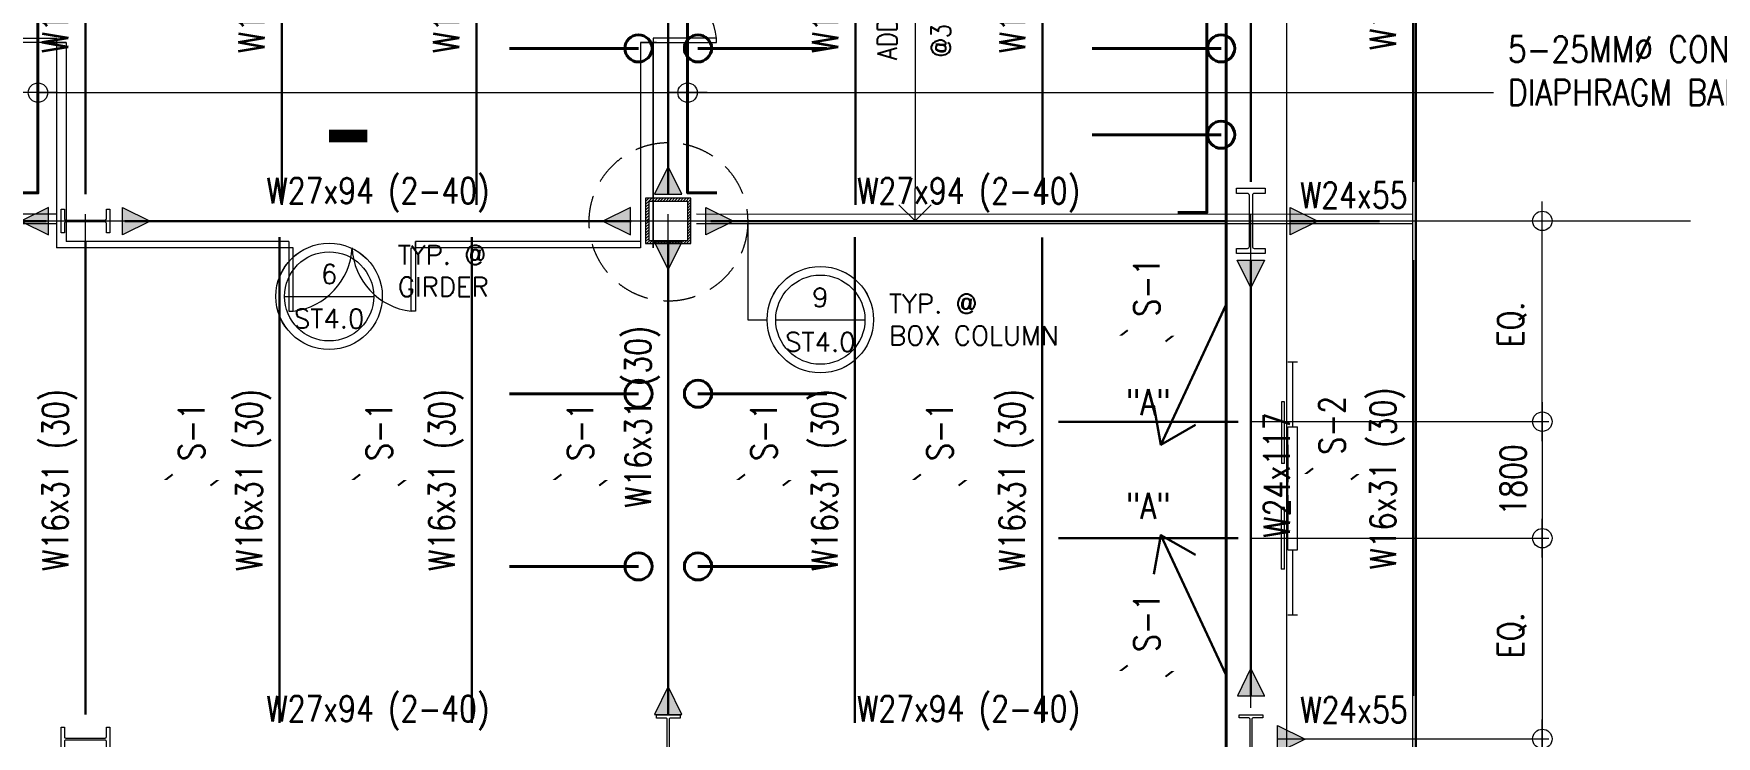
# Model space of a CAD drawing. Header units: millimetres. Extents: x -102066 to 146238, y -50253 to 85631.
# Drawn here: x 53001 to 78990, y 21551 to 32403 of the extents above; entities that cross this region are included whole.
import ezdxf
from ezdxf.enums import TextEntityAlignment as Align

# ---------------------------------------------------------------- set-up
doc = ezdxf.new("R2010")
doc.units = ezdxf.units.MM
doc.header["$MEASUREMENT"] = 0
doc.linetypes.add('CENTER2', pattern=[28.575, 19.05, -3.175, 3.175, -3.175])
doc.linetypes.add('DASHED', pattern=[0.75, 0.5, -0.25])
doc.layers.get('0').update_dxf_attribs({"lineweight": 0})
for name, color, linetype, lineweight in [('A_ARCHITECTURAL BACKGROUND', 251, 'Continuous', 5), ('COLUMN', 4, 'Continuous', 30), ('D', 1, 'Continuous', 9), ('ELAYOUT', 4, 'Continuous', 9), ('GRIDLINES_DIM', 252, 'Continuous', 5), ('HATCH', 8, 'Continuous', 5), ('S-ANNO-DIMS', 252, 'Continuous', 5), ('S-ANNO-MARK', 2, 'Continuous', 9), ('S-ANNO-NPLT', 7, 'Continuous', 9), ('S-Anno-Symb', 143, 'Continuous', 15), ('S-Anno-Text', 52, 'Continuous', 15), ('S-BEAM', 5, 'Continuous', 30), ('S-BEAM-IDEN', 2, 'Continuous', 9), ('S-BRACE', 2, 'Continuous', 9), ('S-BRACING', 1, 'Continuous', 18), ('S-COLS', 2, 'Continuous', 20), ('S-CONN', 1, 'Continuous', 9), ('S_COL', 2, 'Continuous', 20), ('S_DRB', 4, 'Continuous', 40), ('S_GRID LINES', 252, 'Continuous', 5), ('S_SLAB EDGE', 2, 'Continuous', 30), ('SPOT DET.', 1, 'Continuous', 20)]:
    doc.layers.add(name, color=color, linetype=linetype, lineweight=lineweight)
doc.styles.add('1', font='simplex.shx', dxfattribs={"width": 0.85, "height": 300})
doc.styles.add('ARIALNW', font='ARIALN.TTF')
doc.styles.add('ROMANSX', font='ROMANS.shx', dxfattribs={"height": 0.09375})
doc.styles.add('SIMPLEX', font='SIMPLEX.shx', dxfattribs={"width": 0.8, "height": 400})
doc.dimstyles.new('DIM 200', dxfattribs={"dimtxt": 0.36, "dimasz": 0.2, "dimexe": 0.1, "dimexo": 0, "dimgap": 0.08, "dimtad": 1, "dimlfac": 2, "dimrnd": 0.005, "dimzin": 1, "dimdsep": 46, "dimtxsty": 'ARIALNW', "dimcen": 0.09, "dimclrd": 6, "dimclre": 6, "dimclrt": 13, "dimadec": 0, "dimazin": 0, "dimtfac": 1, "dimtofl": 0, "dimtmove": 2, "dimatfit": 3, "dimfxl": 1, "dimtolj": 1, "dimtzin": 0, "dimarcsym": 0})
doc.dimstyles.new('DIM_100', dxfattribs={"dimtxt": 1000, "dimasz": 2, "dimexe": 100, "dimexo": 250, "dimgap": 250, "dimtad": 1, "dimdec": 0, "dimrnd": 1, "dimdsep": 46, "dimtxsty": '1', "dimblk1": 'ESCADIM_ARW', "dimblk2": 'ESCADIM_ARW', "dimsah": 1, "dimcen": 50, "dimclrd": 256, "dimclre": 256, "dimclrt": 52, "dimadec": 0, "dimazin": 0, "dimtfac": 1, "dimtdec": 0, "dimtofl": 0, "dimtmove": 0, "dimatfit": 3, "dimldrblk": 'ESCADIM_ARW', "dimfxl": 1, "dimtolj": 1, "dimtzin": 0, "dimarcsym": 0})
doc.dimstyles.new('ESCA', dxfattribs={"dimtxt": 300, "dimasz": 1, "dimexe": 100, "dimexo": 100, "dimgap": 100, "dimtad": 1, "dimdec": 0, "dimrnd": 1, "dimdsep": 46, "dimtxsty": '1', "dimblk1": 'ESCADIM_ARW', "dimblk2": 'ESCADIM_ARW', "dimsah": 1, "dimcen": 50, "dimclrd": 256, "dimclre": 256, "dimclrt": 52, "dimadec": 0, "dimazin": 0, "dimtfac": 1, "dimtdec": 0, "dimtofl": 0, "dimtmove": 0, "dimatfit": 3, "dimldrblk": 'ESCADIM_ARW', "dimfxl": 1, "dimtolj": 1, "dimtzin": 0, "dimarcsym": 0})

# ---------------------------------------------------------------- blocks, each defined once
blk = doc.blocks.new('10F COLUMN LAYOUT')
at = {"layer": 'HATCH', "ltscale": 0.05}
h = blk.add_hatch(dxfattribs=at)
h.set_pattern_fill('ANSI31', color=256, scale=250, style=0)
h.set_pattern_definition([(45, (68222.652, 27359.49), (-22.097087, 22.097087), [])])
h.paths.add_polyline_path([(34702, 39701), (35302, 39701), (35302, 40301), (34702, 40301)], flags=16)
h.paths.add_polyline_path([(34652, 39651), (35352, 39651), (35352, 40351), (34652, 40351)])
at = {"layer": 'S-COLS', "ltscale": 0.5, "elevation": 0}
for points in [[(34652, 39651), (35352, 39651), (35352, 40351), (34652, 40351)], [(34702, 39701), (35302, 39701), (35302, 40301), (34702, 40301)]]:
    blk.add_lwpolyline(points, close=True, dxfattribs=at)
at = {"layer": 'S_COL', "ltscale": 0.05, "elevation": 0}
for points in [[(44000, 40508), (44221, 40508), (44221, 40426), (44052, 40426, 0.414214), (44023, 40396), (44023, 39607, 0.414214), (44052, 39578), (44221, 39578), (44221, 39496), (43779, 39496), (43779, 39578), (43948, 39578, 0.414214), (43977, 39607), (43977, 40396, 0.414214), (43948, 40426), (43779, 40426), (43779, 40508), (44000, 40508)], [(35000, 32376), (35183, 32376), (35183, 32323), (35033, 32323, 0.414214), (35015, 32305), (35015, 31695, 0.414214), (35033, 31677), (35183, 31677), (35183, 31624), (34817, 31624), (34817, 31677), (34967, 31677, 0.414214), (34985, 31695), (34985, 32305, 0.414214), (34967, 32323), (34817, 32323), (34817, 32376), (35000, 32376)], [(44000, 32374), (44182, 32374), (44182, 32325), (44031, 32325, 0.414214), (44013, 32307), (44013, 31696, 0.414214), (44031, 31679), (44182, 31679), (44182, 31630), (43818, 31630), (43818, 31679), (43969, 31679, 0.414214), (43987, 31696), (43987, 32307, 0.414214), (43969, 32325), (43818, 32325), (43818, 32374), (44000, 32374)], [(25624, 32000), (25624, 32183), (25677, 32183), (25677, 32033, 0.414214), (25695, 32015), (26305, 32015, 0.414214), (26323, 32033), (26323, 32183), (26376, 32183), (26376, 31817), (26323, 31817), (26323, 31967, 0.414214), (26305, 31985), (25695, 31985, 0.414214), (25677, 31967), (25677, 31817), (25624, 31817), (25624, 32000)]]:
    blk.add_lwpolyline(points, format="xyb", dxfattribs=at)
at = {"layer": 'S_COL', "ltscale": 0.05}
blk.add_lwpolyline([(25624, 40000), (25624, 40183), (25677, 40183), (25677, 40033, 0.414214), (25695, 40015), (26305, 40015, 0.414214), (26323, 40033), (26323, 40183), (26376, 40183), (26376, 39817), (26323, 39817), (26323, 39967, 0.414214), (26305, 39985), (25695, 39985, 0.414214), (25677, 39967), (25677, 39817), (25624, 39817), (25624, 40000)], format="xyb", dxfattribs=at)
blk = doc.blocks.new('Bubble')
at = {"layer": 'S-ANNO-NPLT'}
blk.add_circle((0, 0), 0.2608, dxfattribs=at)
at = {"layer": 'S-Anno-Symb', "color": 0}
blk.add_line((-0.2188, 0), (0.2188, 0), dxfattribs=at)
blk.add_circle((0, 0), 0.2187, dxfattribs=at)
at = {"layer": 'S-Anno-Symb', "style": 'ROMANSX'}
for tag, p in [('1', (0, 0.1094)), ('S1', (0, -0.1094))]:
    blk.add_attdef(tag, text='', height=0.0937, dxfattribs=at).set_placement(p, align=Align.MIDDLE_CENTER)
at = {"layer": 'S-Anno-Symb', "style": 'ROMANSX', "width": 1.018385, "flags": 8}
blk.add_attdef('LONG', text='', height=0.0937, dxfattribs=at).set_placement((-0.1796, -0.1249), (0.1796, -0.1249), align=Align.FIT)
blk = doc.blocks.new('10F PLAN')
at = {"layer": 'A_ARCHITECTURAL BACKGROUND', "color": 251, "ltscale": 10}
for p, q in [((36556, 3033, 0), (36556, 48580, 0)), ((38499, 7583, 0), (38499, 48526, 0)), ((16574, 34822, 0), (17551, 34822, 0)), ((17551, 34757, 0), (16574, 34757, 0)), ((17501, 34757, 0), (17701, 34757, 0)), ((17701, 34757, 0), (17501, 34757, 0)), ((17551, 34822, 0), (17551, 34757, 0)), ((26820, 34757, 0), (26570, 34757, 0)), ((26570, 34757, 0), (26820, 34757, 0)), ((27747, 34822, 0), (26770, 34822, 0)), ((26770, 34822, 0), (26770, 34757, 0)), ((26770, 34757, 0), (27747, 34757, 0)), ((27747, 34757, 0), (27747, 34822, 0)), ((21140, 31584, 0), (17551, 31584, 0)), ((21140, 31684, 0), (17701, 31684, 0)), ((21140, 31684, 0), (21140, 31534, 0)), ((21140, 31583, 0), (21140, 30606, 0)), ((21206, 31583, 0), (21140, 31583, 0)), ((21206, 30606, 0), (21206, 31583, 0)), ((23029, 30606, 0), (23029, 31583, 0)), ((23029, 31583, 0), (23095, 31583, 0)), ((26570, 31684, 0), (23095, 31684, 0)), ((23095, 31534, 0), (23095, 31684, 0)), ((23095, 31684, 0), (23095, 31534, 0)), ((26570, 31584, 0), (23095, 31584, 0)), ((23095, 31583, 0), (23095, 30606, 0)), ((21140, 30606, 0), (21206, 30606, 0)), ((23095, 30606, 0), (23029, 30606, 0)), ((36570, 29823, 0), (36721, 29823, 0)), ((36521, 29204, 0), (36471, 29204, 0)), ((36471, 29204, 0), (36471, 28252, 0)), ((36521, 29204, 0), (36471, 29204, 0)), ((36471, 29204, 0), (36471, 28252, 0)), ((36521, 28252, 0), (36521, 29204, 0)), ((36521, 28252, 0), (36521, 29204, 0)), ((36556, 26919, 0), (36556, 28821, 0)), ((36570, 26919, 0), (36570, 28821, 0)), ((36570, 28821, 0), (36721, 28821, 0)), ((36721, 26919, 0), (36721, 28821, 0)), ((36570, 28544, 0), (36570, 27966, 0)), ((36521, 28252, 0), (36471, 28252, 0)), ((36519, 27576, 0), (36469, 27576, 0)), ((36469, 27576, 0), (36469, 26624, 0)), ((36519, 27576, 0), (36469, 27576, 0)), ((36469, 27576, 0), (36469, 26624, 0)), ((36519, 26624, 0), (36519, 27576, 0)), ((36519, 26624, 0), (36519, 27576, 0)), ((36570, 27767, 0), (36570, 27189, 0)), ((36570, 26919, 0), (36721, 26919, 0)), ((36519, 26624, 0), (36469, 26624, 0)), ((36570, 25917, 0), (36721, 25917, 0))]:
    blk.add_line(p, q, dxfattribs=at)
at = {"layer": 'D', "color": 251, "ltscale": 0.5}
for p, q in [((36646, 28821, 0), (36646, 29823, 0)), ((36646, 25917, 0), (36646, 26919, 0))]:
    blk.add_line(p, q, dxfattribs=at)
at = {"layer": 'ELAYOUT', "color": 251, "ltscale": 10}
for p, q in [((17551, 34757, 0), (17551, 31584, 0)), ((17701, 34757, 0), (17701, 31684, 0)), ((26570, 34757, 0), (26570, 31584, 0)), ((26770, 34757, 0), (26770, 31584, 0)), ((26770, 31584, 0), (26770, 34757, 0)), ((26770, 34757, 0), (26770, 31584, 0)), ((26770, 31584, 0), (26770, 34757, 0)), ((26770, 31584, 0), (26770, 34757, 0)), ((26770, 31584, 0), (26770, 34757, 0)), ((26770, 31584, 0), (26770, 34757, 0)), ((26770, 34757, 0), (26770, 31584, 0)), ((26770, 31584, 0), (26770, 34757, 0)), ((26770, 34757, 0), (26770, 31584, 0)), ((26770, 31584, 0), (26770, 34757, 0)), ((26770, 31584, 0), (26770, 34757, 0)), ((26770, 31584, 0), (26770, 34757, 0)), ((26770, 31584, 0), (26770, 34757, 0))]:
    blk.add_line(p, q, dxfattribs=at)
at = {"layer": 'ELAYOUT', "color": 251, "linetype": 'ByBlock', "ltscale": 0.5}
for p, q in [((7864, 32107, 0), (17551, 32110, 0)), ((38499, 32097, 0), (27437, 32106, 0)), ((7864, 31957, 0), (17551, 31959, 0)), ((38499, 31956, 0), (27437, 31956, 0))]:
    blk.add_line(p, q, dxfattribs=at)
at = {"layer": 'HATCH', "color": 251, "linetype": 'ByBlock', "ltscale": 0.5}
for centre, start, end in [((17603, 34699, 0), 92.8572, 173.1929), ((26719, 34699, 0), 6.8071, 87.1428), ((21083, 31635, 0), 276.8071, 357.1428), ((23152, 31635, 0), 182.8572, 263.1929)]:
    blk.add_arc(centre, 1036, start, end, dxfattribs=at)
at = {"layer": 'S_SLAB EDGE', "ltscale": 0.05, "elevation": 0}
blk.add_lwpolyline([(2907, 47166), (2907, 48711), (18519, 48711), (18519, 48578), (36456, 48580), (38549, 48580), (38549, 48580), (38549, 7533), (36707, 7533), (36707, 2883), (35124, 2883), (33170, 1006), (33170, -651), (27688, -651), (27688, -2013), (19412, -2013), (18041, -669), (16662, -2013), (8398, -2013), (8398, -507), (2907, -507), (2907, 814)], dxfattribs=at)
blk = doc.blocks.new('ESCADIM_ARW')
at = {"color": 7}
blk.add_line((-150, 0), (150, 0), dxfattribs=at)
blk.add_circle((0, 0), 75, dxfattribs=at)
blk = doc.blocks.new('*D22')
at = {"layer": 'Defpoints', "color": 0, "transparency": 16777216}
for p in [(43750, 36900, 0), (43750, 35100, 0), (48500, 35100)]:
    blk.add_point(p, dxfattribs=at)
at = {"layer": 'S-ANNO-DIMS', "lineweight": -2, "transparency": 16777216}
for p, q in [((44000, 36900), (48600, 36900)), ((48500, 36898), (48500, 35102)), ((44000, 35100), (48600, 35100))]:
    blk.add_line(p, q, dxfattribs=at)
at = {"layer": 'S-ANNO-DIMS', "lineweight": -2, "transparency": 16777216, "xscale": 2, "yscale": 2, "zscale": 2}
for p, rotation in [((48500, 36900), 90), ((48500, 35100), 270)]:
    blk.add_blockref('ESCADIM_ARW', p, dxfattribs=dict(at, rotation=rotation))
at = {"layer": 'S-ANNO-DIMS', "color": 52, "transparency": 16777216, "insert": (48050, 36000), "char_height": 400, "attachment_point": 5, "rotation": 90, "style": 'SIMPLEX'}
blk.add_mtext('\\A1;1800', dxfattribs=at)
blk = doc.blocks.new('*D23')
at = {"layer": 'Defpoints', "color": 0, "transparency": 16777216}
for p in [(44152, 40000, 0), (48500, 40000), (43750, 36900, 0)]:
    blk.add_point(p, dxfattribs=at)
at = {"layer": 'S-ANNO-DIMS', "lineweight": -2, "transparency": 16777216}
for p, q in [((44402, 40000), (48600, 40000)), ((48500, 36902), (48500, 39998)), ((44000, 36900), (48600, 36900))]:
    blk.add_line(p, q, dxfattribs=at)
at = {"layer": 'S-ANNO-DIMS', "lineweight": -2, "transparency": 16777216, "xscale": 2, "yscale": 2, "zscale": 2}
for p, rotation in [((48500, 40000), 90), ((48500, 36900), 270)]:
    blk.add_blockref('ESCADIM_ARW', p, dxfattribs=dict(at, rotation=rotation))
at = {"layer": 'S-ANNO-DIMS', "color": 52, "transparency": 16777216, "insert": (48031, 38400), "char_height": 400, "attachment_point": 5, "rotation": 90, "style": 'SIMPLEX'}
blk.add_mtext('\\A1;EQ.', dxfattribs=at)
blk = doc.blocks.new('*D55')
at = {"layer": 'Defpoints', "color": 0, "transparency": 16777216}
for p in [(43750, 35100, 0), (44152, 32000, 0), (48500, 32000)]:
    blk.add_point(p, dxfattribs=at)
at = {"layer": 'S-ANNO-DIMS', "lineweight": -2, "transparency": 16777216}
for p, q in [((44000, 35100), (48600, 35100)), ((48500, 35098), (48500, 32002)), ((44402, 32000), (48600, 32000))]:
    blk.add_line(p, q, dxfattribs=at)
at = {"layer": 'S-ANNO-DIMS', "lineweight": -2, "transparency": 16777216, "xscale": 2, "yscale": 2, "zscale": 2}
for p, rotation in [((48500, 35100), 90), ((48500, 32000), 270)]:
    blk.add_blockref('ESCADIM_ARW', p, dxfattribs=dict(at, rotation=rotation))
at = {"layer": 'S-ANNO-DIMS', "color": 52, "transparency": 16777216, "insert": (48031, 33600), "char_height": 400, "attachment_point": 5, "rotation": 90, "style": 'SIMPLEX'}
blk.add_mtext('\\A1;{\\W0.8;EQ.}', dxfattribs=at)
blk = doc.blocks.new('*D58')
at = {"layer": 'Defpoints', "color": 0, "transparency": 16777216}
for p in [(44152, 32000, 0), (48500, 32000), (43750, 28900, 0)]:
    blk.add_point(p, dxfattribs=at)
at = {"layer": 'S-ANNO-DIMS', "lineweight": -2, "transparency": 16777216}
for p, q in [((44402, 32000), (48600, 32000)), ((48500, 28902), (48500, 31998)), ((44000, 28900), (48600, 28900))]:
    blk.add_line(p, q, dxfattribs=at)
at = {"layer": 'S-ANNO-DIMS', "lineweight": -2, "transparency": 16777216, "xscale": 2, "yscale": 2, "zscale": 2}
for p, rotation in [((48500, 32000), 90), ((48500, 28900), 270)]:
    blk.add_blockref('ESCADIM_ARW', p, dxfattribs=dict(at, rotation=rotation))
at = {"layer": 'S-ANNO-DIMS', "color": 52, "transparency": 16777216, "insert": (48031, 30400), "char_height": 400, "attachment_point": 5, "rotation": 90, "style": 'SIMPLEX'}
blk.add_mtext('\\A1;{\\W0.8;EQ.}', dxfattribs=at)
blk = doc.blocks.new('_Open90')
at = {"color": 0, "linetype": 'ByBlock', "lineweight": -2}
for p, q in [((0, 0), (-1, 0)), ((-0.5, 0.5), (0, 0)), ((0, 0), (-0.5, -0.5))]:
    blk.add_line(p, q, dxfattribs=at)
blk = doc.blocks.new('*D76')
at = {"lineweight": -2, "ltscale": 0.5, "transparency": 16777216}
blk.add_line((38812, 46895), (38812, 40501), dxfattribs=at)
at = {"layer": 'Defpoints', "color": 0, "ltscale": 0.5, "transparency": 16777216}
for p in [(38812, 47395, 0), (38812, 40001, 0), (38812, 40001)]:
    blk.add_point(p, dxfattribs=at)
at = {"lineweight": -2, "ltscale": 0.5, "transparency": 16777216, "xscale": 500, "yscale": 500, "zscale": 500}
for p, rotation in [((38812, 47395), 90), ((38812, 40001), 270)]:
    blk.add_blockref('_Open90', p, dxfattribs=dict(at, rotation=rotation))
at = {"color": 52, "ltscale": 0.5, "transparency": 16777216, "char_height": 300, "attachment_point": 5, "rotation": 90, "style": '1'}
for s, insert in [("\\A1;ADD'L. 10MM%%C", (38383, 43698)), ('\\A1;@300MM O.C. ', (39212, 43698))]:
    blk.add_mtext(s, dxfattribs=dict(at, insert=insert))
blk = doc.blocks.new('10TH FRAMING LAYOUT')
at = {"layer": 'S-CONN'}
for points in [[(26790, 32414), (27000, 32843), (27210, 32414)], [(17429, 31788), (17000, 31999), (17429, 32209)], [(18571, 31788), (19000, 31999), (18571, 32209)], [(26420, 31788), (25991, 31999), (26420, 32209)], [(27580, 31788), (28009, 31999), (27580, 32209)], [(36606, 31788), (37035, 31999), (36606, 32209)], [(26790, 31679), (27001, 31250), (27211, 31679)], [(35789, 31395), (35999, 30966), (36210, 31395)], [(35791, 24667), (36001, 25096), (36211, 24667)], [(26789, 24381), (26999, 24810), (27210, 24381)], [(36411, 23789), (36840, 24000), (36411, 24210)]]:
    blk.add_hatch(color=256, dxfattribs=at).paths.add_polyline_path(points)
at = {"layer": 'S-BEAM'}
for p, q in [((18000, 39737, 0), (18000, 32414, 0)), ((21032, 39749, 0), (21032, 32250, 0)), ((24038, 39749, 0), (24038, 32250, 0)), ((27000, 39737, 0), (27000, 32414, 0)), ((29891, 39749, 0), (29891, 32249, 0)), ((32782, 39749, 0), (32782, 32248, 0)), ((36000, 32607, 0), (36000, 39545, 0)), ((38505, 32607, 0), (38505, 39545, 0)), ((35619, 32421, 0), (35619, 31580, 0)), ((9606, 32002, 0), (17394, 31999, 0)), ((26427, 31999, 0), (18606, 32000, 0)), ((27660, 31999, 0), (35619, 32000, 0)), ((36606, 31999, 0), (37986, 31999, 0)), ((20997, 31750, 0), (20997, 24251, 0)), ((23969, 31750, 0), (23969, 24250, 0)), ((29883, 31749, 0), (29883, 24249, 0)), ((32776, 31748, 0), (32776, 24249, 0)), ((18001, 24381, 0), (18001, 31679, 0)), ((27001, 24381, 0), (27001, 31679, 0)), ((36001, 24667, 0), (36000, 31395, 0)), ((38506, 24667, 0), (38505, 31395, 0)), ((33026, 28900, 0), (35801, 28900, 0)), ((33026, 27100, 0), (35801, 27100, 0))]:
    blk.add_line(p, q, dxfattribs=at)
at = {"layer": 'S-CONN', "color": 1, "elevation": 0}
for points in [[(27210, 32414), (27000, 32843), (26790, 32414), (27211, 32414)], [(17429, 32209), (17000, 31999), (17429, 31788), (17429, 32210)], [(18571, 32209), (19000, 31999), (18571, 31788), (18571, 32210)], [(26420, 32209), (25991, 31999), (26420, 31788), (26420, 32210)], [(27580, 32209), (28009, 31999), (27580, 31788), (27580, 32210)], [(36606, 32209), (37035, 31999), (36606, 31788), (36606, 32210)], [(27211, 31679), (27001, 31250), (26790, 31679), (27212, 31679)], [(36210, 31395), (35999, 30966), (35789, 31395), (36211, 31395)], [(36211, 24667), (36001, 25096), (35791, 24667), (36213, 24667)], [(27210, 24381), (26999, 24810), (26789, 24381), (27211, 24381)], [(36411, 24210), (36840, 24000), (36411, 23789), (36411, 24211)]]:
    blk.add_lwpolyline(points, dxfattribs=at)
at = {"layer": 'S-ANNO-DIMS', "color": 52, "insert": (37590, 24450, 0), "char_height": 400, "attachment_point": 5, "style": 'SIMPLEX'}
blk.add_mtext('\\A1;{\\W0.8;W24x55}', dxfattribs=at)
at = {"layer": 'S-BRACE', "ltscale": 0.5}
for points in [[(34611, 28546, 0), (35613, 30698, 0)], [(34611, 27150, 0), (35613, 24999, 0)]]:
    blk.add_leader(points, dimstyle='DIM 200', override={"dimasz": 500, "dimtad": 0, "dimclrd": 2, "dimldrblk": 'Open90', "dimfxl": 0.18}, dxfattribs=at)
blk = doc.blocks.new('DIM_GRIDLINES_2')
at = {"layer": 'GRIDLINES_DIM', "linetype": 'CENTER2', "ltscale": 300}
for p, q in [((26000, -10379.6), (26000, 63813, 0)), ((35000, -10379.6), (35000, 63813, 0)), ((44000, -10379.6), (44000, 63813, 0)), ((-12556.3, 40000, 0), (50790.7, 40000, 0))]:
    blk.add_line(p, q, dxfattribs=at)
at = {"layer": 'S-ANNO-DIMS'}
for base, p1, p2, angle, text, picture, middle in [((48500, 40000, 0), (43750, 36900, 0), (44152.3, 40000, 0), 90, 'EQ.', '*D23', (48500, 38400, 0)), ((48500, 32000, 0), (43750, 35100, 0), (44152.3, 32000, 0), 270, '{\\W0.8;EQ.}', '*D55', (48500, 33600, 0)), ((48500, 32000, 0), (43750, 28900, 0), (44152.3, 32000, 0), 90, '{\\W0.8;EQ.}', '*D58', (48500, 30400, 0))]:
    dim = blk.add_linear_dim(base=base, p1=p1, p2=p2, angle=angle, text=text, dimstyle='DIM_100', override={"dimtxt": 400, "dimtxsty": 'SIMPLEX'}, dxfattribs=at)
    dim.commit()
    dim.dimension.update_dxf_attribs({"geometry": picture, "text_midpoint": middle, "dimtype": 128})
dim = blk.add_linear_dim(base=(48500, 35100, 0), p1=(43750, 36900, 0), p2=(43750, 35100, 0), angle=270, dimstyle='DIM_100', override={"dimtxt": 400, "dimtxsty": 'SIMPLEX'}, dxfattribs=at)
dim.commit()
dim.dimension.update_dxf_attribs({"geometry": '*D22', "text_midpoint": (48500, 36000, 0), "dimtype": 128})
blk = doc.blocks.new("ADD' L BARS")
at = {"layer": 'S_DRB'}
for p, q in [((41549.6, 42666.6, 0), (43539.2, 42666.6, 0)), ((41549.4, 41333.3, 0), (43539, 41333.3, 0))]:
    blk.add_line(p, q, dxfattribs=at)
at = {"layer": 'S_DRB', "color": 4, "elevation": 0}
for points in [[(24817.1, 40432.8), (25267.1, 40432.8), (25267.1, 55606.9), (24817.1, 55606.9)], [(35750, 40432.8), (35300, 40432.8), (35300, 55606.9), (35750, 55606.9)], [(42870.3, 40132.8), (43320.3, 40132.8), (43319, 55306.9), (42869, 55306.9)]]:
    blk.add_lwpolyline(points, dxfattribs=at)
at = {"layer": 'S_DRB'}
for centre in [(43539.2, 42666.6, 0), (43539, 41333.3, 0)]:
    blk.add_circle(centre, 210.4, dxfattribs=at)
at = {"layer": 'S-BEAM-IDEN', "insert": (47968.2, 42852.8, 0), "char_height": 400, "attachment_point": 1, "style": '1'}
blk.add_mtext_dynamic_manual_height_columns('5-25MM∅ CONTINUOUS \\PDIAPHRAGM BARS', width=8791.578, gutter_width=1, heights=[0], dxfattribs=at)
at = {"ltscale": 0.5}
dim = blk.add_linear_dim(base=(38811.8, 40001.4, 0), p1=(38811.8, 47394.5, 0), p2=(38811.8, 40001.4, 0), angle=270, text="ADD'L. 10MM%%C\\X@300MM O.C. ", dimstyle='DIM_100', override={"dimasz": 500, "dimexo": 100, "dimblk1": 'Open90', "dimblk2": 'Open90', "dimse1": 1, "dimse2": 1}, dxfattribs=at)
dim.commit()
dim.dimension.update_dxf_attribs({"geometry": '*D76', "text_midpoint": (38811.8, 43697.9, 0)})
at = {"layer": 'S-ANNO-DIMS', "color": 4}
for points in [[(25267.1, 41983, 0), (47743.9, 41983, 0)], [(35300, 41983, 0), (47743.9, 41983, 0)]]:
    blk.add_leader(points, dimstyle='ESCA', override={"dimasz": 2, "dimtad": 0, "dimfxl": 0.0625}, dxfattribs=at)

msp = doc.modelspace()

# ---------------------------------------------------------------- linework, layer by layer
at = {"layer": 'S-ANNO-MARK'}
for points, elevation in [([(69899.30305, 27823.6696, 29.99952, 29.99952, 0), (69786.25872, 27736.66847, 0, 0, 0), (70595.83628, 27736.66847, 29.99952, 29.99952, 0), (70482.79195, 27649.66733, 0, 0, 0)], -106.7393), ([(55149.25999, 25597.32928, 29.99952, 29.99952, 0), (55036.21566, 25510.32815, 0, 0, 0), (55845.79321, 25510.32815, 29.99952, 29.99952, 0), (55732.74888, 25423.32701, 0, 0, 0)], -106.73929), ([(58044.51763, 25597.53285, 29.99952, 29.99952, 0), (57931.4733, 25510.53172, 0, 0, 0), (58741.05085, 25510.53172, 29.99952, 29.99952, 0), (58628.00652, 25423.53059, 0, 0, 0)], -106.7393), ([(61152.31618, 25597.32928, 29.99952, 29.99952, 0), (61039.27185, 25510.32815, 0, 0, 0), (61848.8494, 25510.32815, 29.99952, 29.99952, 0), (61735.80507, 25423.32701, 0, 0, 0)], -106.73928), ([(63988.60665, 25597.32928, 29.99952, 29.99952, 0), (63875.56232, 25510.32815, 0, 0, 0), (64685.13987, 25510.32815, 29.99952, 29.99952, 0), (64572.09554, 25423.32701, 0, 0, 0)], -106.73927), ([(66703.38552, 25597.32928, 29.99952, 29.99952, 0), (66590.34119, 25510.32815, 0, 0, 0), (67399.91874, 25510.32815, 29.99952, 29.99952, 0), (67286.87442, 25423.32701, 0, 0, 0)], -106.73929), ([(72762.12177, 25691.39659, 29.99952, 29.99952, 0), (72649.07744, 25604.39546, 0, 0, 0), (73458.655, 25604.39546, 29.99952, 29.99952, 0), (73345.61067, 25517.39432, 0, 0, 0)], -106.73929), ([(69898.96624, 22646.83587, 29.99952, 29.99952, 0), (69785.92191, 22559.83474, 0, 0, 0), (70595.49946, 22559.83474, 29.99952, 29.99952, 0), (70482.45514, 22472.8336, 0, 0, 0)], -106.7393)]:
    msp.add_lwpolyline(points, format="xyseb", dxfattribs=dict(at, elevation=elevation))
at = {"layer": 'S-ANNO-NPLT'}
for centre in [(57564.46239, 28345.93288, -106.73928), (65150.98322, 27985.96642, -106.73931)]:
    msp.add_circle(centre, 821.36597, dxfattribs=at)
at = {"layer": 'S-Anno-Symb', "linetype": 'ByBlock', "elevation": -106.73928}
msp.add_lwpolyline([(57564.46239, 29167.29885, 0, 0, 0), (57564.46239, 30822.80702, 196.07256, 196.07256, 0), (58152.68007, 30822.80702, 0, 0, 0)], format="xyseb", dxfattribs=at)
at = {"layer": 'S-BRACING', "ltscale": 1000, "elevation": -106.73931}
msp.add_lwpolyline([(64029.61724, 29497.0745), (64029.61724, 27985.96642), (64329.61724, 27985.96642)], dxfattribs=at)
at = {"layer": 'S_DRB'}
for p, q in [((60351.45006, 32176.30542, -106.73928), (62341.08305, 32176.30542, -106.73928)), ((65251.45006, 32176.30542, -106.73928), (63261.81708, 32176.30542, -106.73928)), ((60351.45006, 26842.97209, -106.73927), (62341.08305, 26842.97209, -106.73927)), ((65251.45006, 26842.97209, -106.73927), (63261.81708, 26842.97209, -106.73927)), ((60351.45006, 24176.30542, -106.73927), (62341.08305, 24176.30542, -106.73927)), ((65251.45006, 24176.30542, -106.73927), (63261.81708, 24176.30542, -106.73927))]:
    msp.add_line(p, q, dxfattribs=at)
at = {"layer": 'S_DRB', "color": 4, "elevation": -106.73929}
msp.add_lwpolyline([(70970.47006, 1504.90974), (71420.47006, 1504.90974), (71420.47006, 45118.17104), (70970.47006, 45118.17104)], dxfattribs=at)
at = {"layer": 'S_DRB'}
for centre in [(62341.08305, 32176.30542, -106.73928), (63261.81708, 32176.30542, -106.73928), (62341.08305, 26842.97209, -106.73927), (63261.81708, 26842.97209, -106.73927), (62341.08305, 24176.30542, -106.73927), (63261.81708, 24176.30542, -106.73927)]:
    msp.add_circle(centre, 210.36702, dxfattribs=at)
at = {"layer": 'SPOT DET.', "linetype": 'DASHED', "ltscale": 1000}
msp.add_circle((62805.08873, 29497.0745, -106.73931), 1224.52852, dxfattribs=at)

# ---------------------------------------------------------------- block references
at = {"layer": 'COLUMN'}
msp.add_blockref('10F PLAN', (35801.45006, -2488.73292, -106.73929), dxfattribs=at)
at = {"layer": 'S-Anno-Symb', "xscale": 3149.760000000242, "yscale": 3149.760000000242, "zscale": 3149.760000000242}
for p, values in [((57564.46239, 28345.93288, -106.73928), {'1': '6', 'S1': 'ST4.0'}), ((65150.98322, 27985.96642, -106.73931), {'1': '9', 'S1': 'ST4.0'})]:
    msp.add_blockref('Bubble', p, dxfattribs=at).add_auto_attribs(values)
at = {"layer": 'S-Anno-Text'}
msp.add_blockref('10F COLUMN LAYOUT', (27801.45006, -10490.36124, -106.73929), dxfattribs=at)
at = {"layer": 'S-BEAM'}
msp.add_blockref('10TH FRAMING LAYOUT', (35801.45006, -2490.36124, -106.73928), dxfattribs=at)
at = {"layer": 'S-BRACE'}
msp.add_blockref("ADD' L BARS", (27801.45006, -10490.36124, -106.73929), dxfattribs=at)
at = {"layer": 'S_GRID LINES'}
msp.add_blockref('DIM_GRIDLINES_2', (27801.45006, -10488.73292, -106.73928), dxfattribs=at)

# ---------------------------------------------------------------- texts
at = {"layer": 'S-ANNO-DIMS', "color": 52, "char_height": 400, "attachment_point": 5, "rotation": 90, "style": 'SIMPLEX'}
for s, insert in [('\\A1;{\\W0.8;W16x31 (30)}', (53401.45006, 33511.94062, -106.73929)), ('\\A1;{\\W0.8;W16x31 (30)}', (56433.11822, 33511.94062, -106.7393)), ('\\A1;{\\W0.8;W16x31 (30)}', (59439.40593, 33511.94062, -106.7393)), ('\\A1;{\\W0.8;W16x31 (30)}', (65292.58576, 33511.94062, -106.73929)), ('\\A1;{\\W0.8;W16x31 (30)}', (68183.72146, 33511.94062, -106.7393)), ('\\A1;{\\W0.8;W16x31 (30)}', (73906.65894, 33558.77923, -106.7393)), ('\\A1;\\pxqc;{\\W0.8;S-1}', (70191.0475, 28486.66847, -106.7393)), ('\\A1;{\\W0.8;W16x31 (30)}', (62401.45006, 26487.85394, -213.47856)), ('\\A1;{\\W0.8;W16x31 (30)}', (53402.53998, 25512.81478, -106.73929)), ('\\A1;{\\W0.8;W16x31 (30)}', (56398.39387, 25512.81478, -106.7393)), ('\\A1;{\\W0.8;W16x31 (30)}', (59369.95721, 25512.81478, -106.7393)), ('\\A1;{\\W0.8;W16x31 (30)}', (65284.10798, 25512.81478, -106.7393)), ('\\A1;W16x31 (30)', (68177.56842, 25512.81478, -106.7393)), ('\\A1;{\\W0.8;W16x31 (30)}', (73907.20389, 25535.96858, -106.73929)), ('\\A1;\\pxqc;{\\W0.8;S-1}', (55441.00443, 26260.32815, -106.73929)), ('\\A1;\\pxqc;{\\W0.8;S-1}', (58336.26208, 26260.53172, -106.7393)), ('\\A1;\\pxqc;{\\W0.8;S-1}', (61444.06063, 26260.32815, -106.73928)), ('\\A1;\\pxqc;{\\W0.8;S-1}', (64280.3511, 26260.32815, -106.73927)), ('\\A1;\\pxqc;{\\W0.8;S-1}', (66995.12997, 26260.32815, -106.73929)), ('\\A1;{\\W0.8;W24x117}', (72201.27417, 25588.19104, -106.73929)), ('\\A1;\\pxqc;S-2', (73053.86622, 26354.39546, -106.73929)), ('\\A1;\\pxqc;{\\W0.8;S-1}', (70190.71069, 23309.83474, -106.7393))]:
    msp.add_mtext(s, dxfattribs=dict(at, insert=insert))
at = {"layer": 'S-ANNO-DIMS', "color": 52, "char_height": 400, "attachment_point": 5, "style": 'SIMPLEX'}
for s, insert in [('\\A1;W27x94 (2-40)', (58318.07024, 29911.02532, -106.73931)), ('\\A1;W27x94 (2-40)', (67440.9383, 29910.99691, -106.73931)), ('\\A1;{\\W0.8;W24x55}', (73388.72049, 29910.60596, -106.73928)), ('\\A1;{\\W0.8;"A"}', (70214.88969, 26711.26708, -106.7393)), ('\\A1;{\\W0.8;"A"}', (70214.88969, 25111.26708, -106.7393)), ('\\A1;{\\W0.8;W27x94 (2-40)}', (58316.95652, 21911.84163, -106.73931)), ('\\A1;{\\W0.8;W27x94 (2-40)}', (67439.82457, 21911.87004, -106.73931))]:
    msp.add_mtext(s, dxfattribs=dict(at, insert=insert))
at = {"layer": 'S-Anno-Symb', "char_height": 295.29, "width": 6780.3427625, "attachment_point": 4, "style": 'ROMANSX'}
for s, insert in [('TYP. @ \\PGIRDER', (58625.60836, 28739.99288, -106.73928)), ('TYP. @\\PBOX COLUMN', (66212.12919, 27985.96642, -106.73931))]:
    msp.add_mtext(s, dxfattribs=dict(at, insert=insert))

doc.saveas('drawing.dxf')
